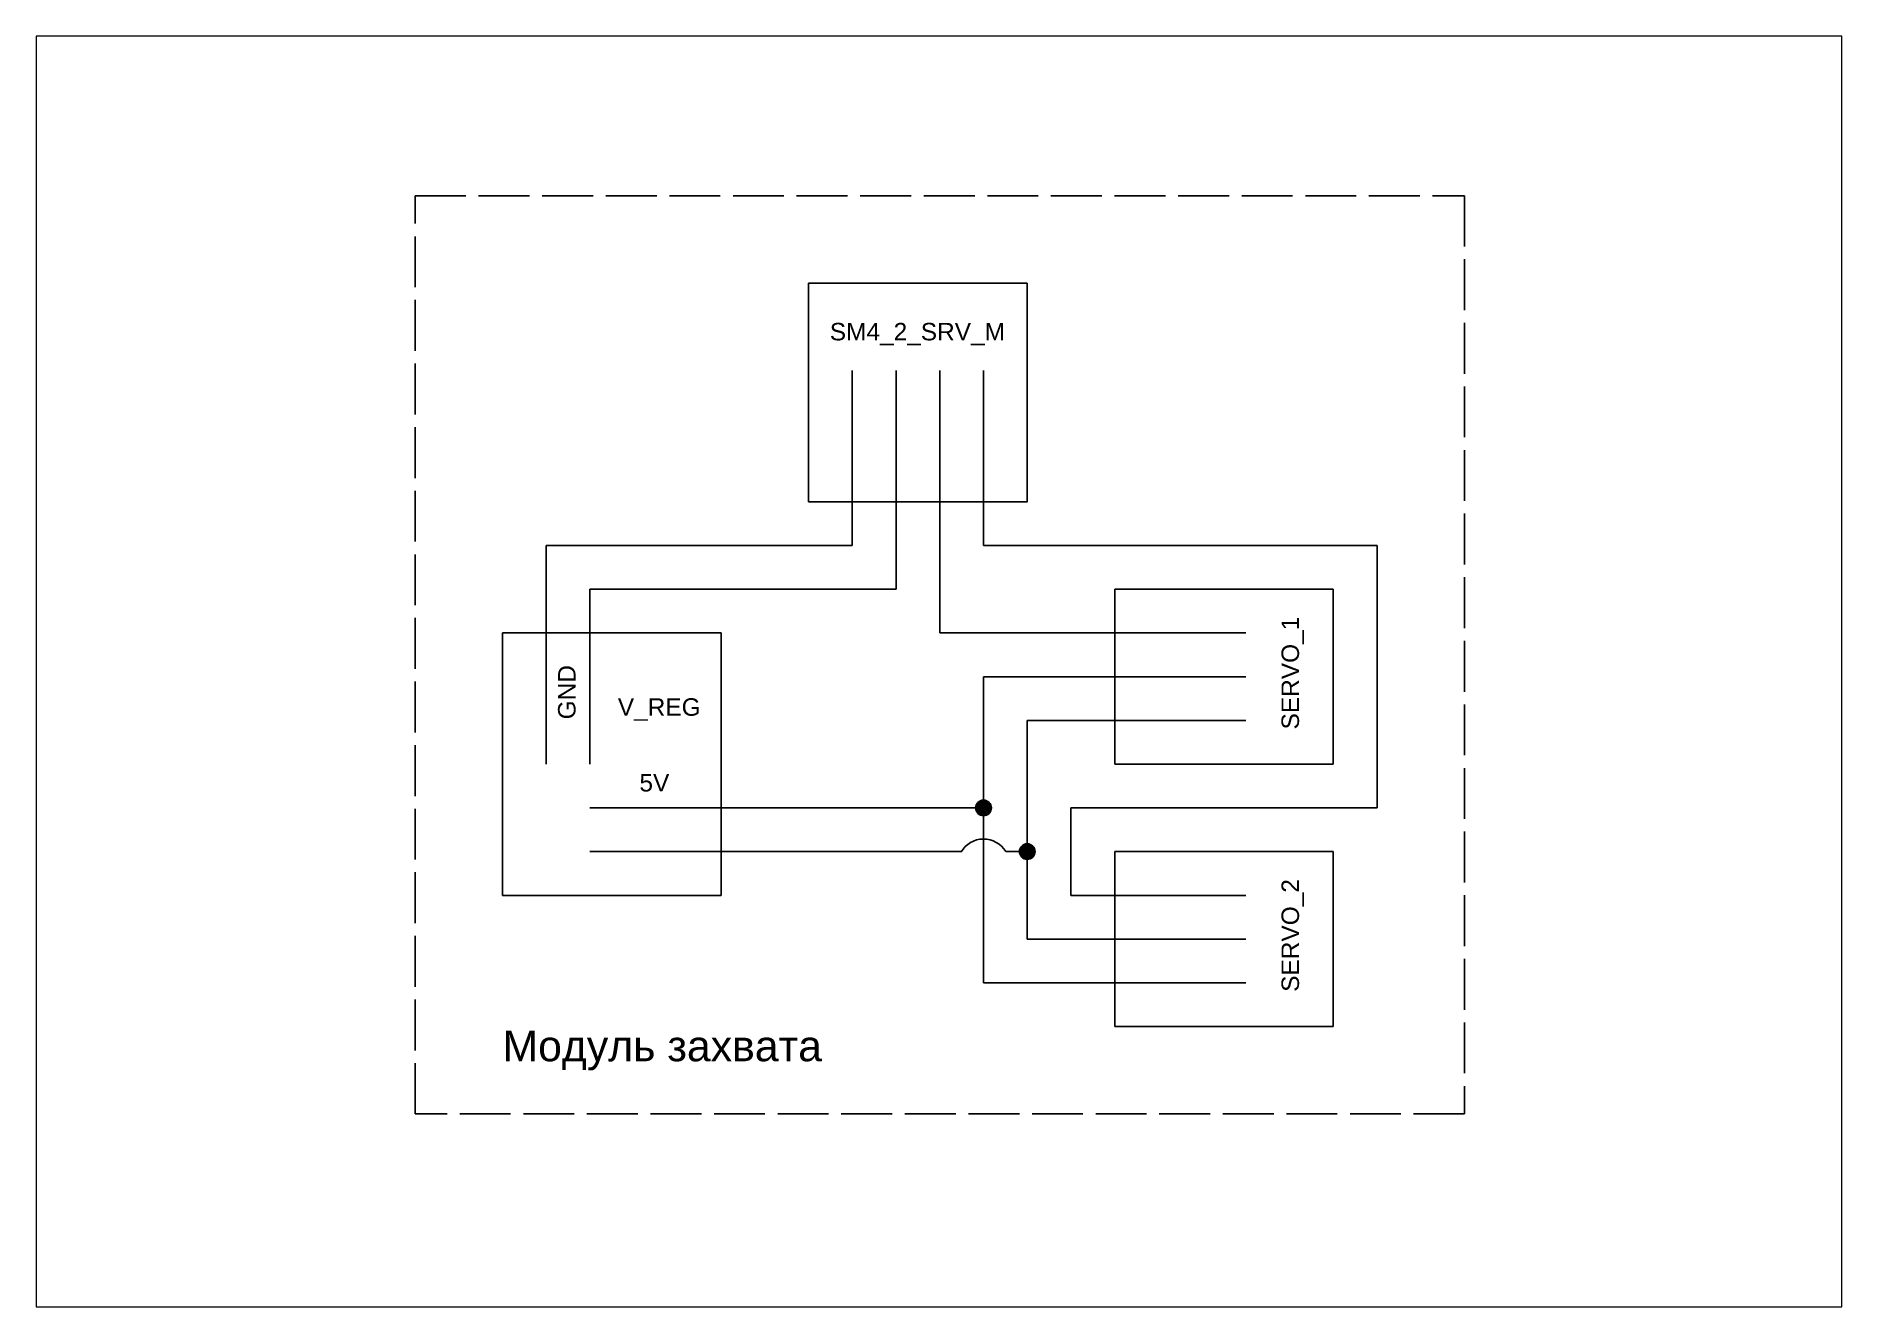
# Paper-space layout 'Модуль захвата' of a CAD drawing. Header units: millimetres. Extents: x -20 to 400, y -7 to 289.
# The model-space entities are those that its viewports show. They can reach past a viewport. Long polylines and large blocks are cut down to what shows.
import ezdxf

# ---------------------------------------------------------------- set-up
doc = ezdxf.new("R2010")
doc.units = ezdxf.units.MM
doc.linetypes.add('ACAD_ISO02W100', pattern=[15, 12, -3])
doc.styles.get("Standard").update_dxf_attribs({"font": 'arial.ttf'})

msp = doc.modelspace()

# ---------------------------------------------------------------- hatches: boundary and pattern name
h = msp.add_hatch(color=256)
h.dxf.hatch_style = 1
h.paths.add_polyline_path([(3381.79, 1930, 1), (3378.21, 1930, 1)])
h = msp.add_hatch(color=256)
h.dxf.hatch_style = 1
h.paths.add_polyline_path([(3391.79, 1920, 1), (3388.21, 1920, 1)])

# ---------------------------------------------------------------- linework, layer by layer
at = {"linetype": 'ACAD_ISO02W100'}
for p, q in [((3250, 2070), (3490, 2070)), ((3250, 1860), (3250, 2070)), ((3490, 2070), (3490, 1860)), ((3490, 1860), (3250, 1860))]:
    msp.add_line(p, q, dxfattribs=at)
for p, q in [((3340, 2000), (3340, 2050)), ((3340, 2050), (3390, 2050)), ((3390, 2050), (3390, 2000)), ((3350, 1990), (3350, 2030)), ((3360, 1990), (3360, 2030)), ((3370, 1990), (3370, 2030)), ((3380, 1990), (3380, 2030)), ((3350, 1990), (3280, 1990)), ((3280, 1990), (3280, 1940)), ((3360, 1980), (3360, 1990)), ((3370, 1990), (3370, 1970)), ((3380, 1990), (3470, 1990)), ((3470, 1990), (3470, 1930)), ((3290, 1940), (3290, 1980)), ((3290, 1980), (3360, 1980)), ((3460, 1980), (3410, 1980)), ((3410, 1980), (3410, 1940)), ((3460, 1940), (3460, 1980)), ((3320, 1970), (3270, 1970)), ((3270, 1970), (3270, 1910)), ((3320, 1970), (3320, 1910)), ((3370, 1970), (3400, 1970)), ((3440, 1970), (3400, 1970)), ((3400, 1960), (3380, 1960)), ((3380, 1960), (3380, 1890)), ((3440, 1960), (3400, 1960)), ((3400, 1950), (3390, 1950)), ((3390, 1950), (3390, 1900)), ((3440, 1950), (3400, 1950)), ((3410, 1940), (3460, 1940)), ((3330, 1930), (3290, 1930)), ((3380, 1930), (3330, 1930)), ((3470, 1930), (3400, 1930)), ((3400, 1930), (3400, 1910)), ((3330, 1920), (3290, 1920)), ((3374.93, 1920), (3330, 1920)), ((3390, 1920), (3385.08, 1920)), ((3460, 1920), (3410, 1920)), ((3410, 1920), (3410, 1880)), ((3460, 1880), (3460, 1920)), ((3270, 1910), (3320, 1910)), ((3440, 1910), (3400, 1910)), ((3390, 1900), (3400, 1900)), ((3440, 1900), (3400, 1900)), ((3380, 1890), (3400, 1890)), ((3440, 1890), (3400, 1890)), ((3410, 1880), (3460, 1880))]:
    msp.add_line(p, q)
msp.add_lwpolyline([(3340, 2000), (3390, 2000), (3390, 2000), (3340, 2000)], close=True)
for centre in [(3380, 1930), (3390, 1920)]:
    msp.add_circle(centre, 1.79)
msp.add_arc((3380.01, 1916.98), 5.9, 30.7647, 150.1582)

# ---------------------------------------------------------------- texts
for s, width, heights, insert, char_height, attachment_point in [('SM4_2_SRV_M', 100, [10], (3344.85, 2035.75), 4, 7), ('V_REG', 100, [10], (3296.37, 1949.91), 4, 7), ('5V', 43.3327, [6.54], (3308.15, 1937.75), 4, 3), ('Модуль захвата', 100, [10], (3270, 1879.06), 7, 1)]:
    msp.add_mtext_dynamic_manual_height_columns(s, width=width, gutter_width=12.5, heights=heights, dxfattribs=dict(insert=insert, char_height=char_height, attachment_point=attachment_point))
at = {"char_height": 4, "rotation": 90}
for s, width, heights, insert, attachment_point in [('SERVO_1', 103.6387, [26.46], (3448.15, 1947.94), 1), ('GND', 23.9653, [6.23], (3282.7, 1962.66), 3), ('SERVO_2', 103.6387, [26.46], (3448.15, 1887.94), 1)]:
    msp.add_mtext_dynamic_manual_height_columns(s, width=width, gutter_width=12.5, heights=heights, dxfattribs=dict(at, insert=insert, attachment_point=attachment_point))

psp = doc.layouts.new('Модуль захвата')

# ---------------------------------------------------------------- viewports
at = {"layer": '0', "view_target_point": (2510, 1975)}
psp.add_viewport(center=(189.99, 140.97), size=(419.4, 295.1259), view_center_point=(859.82, -13.81), view_height=290.5957, dxfattribs=at)

doc.saveas('drawing.dxf')
